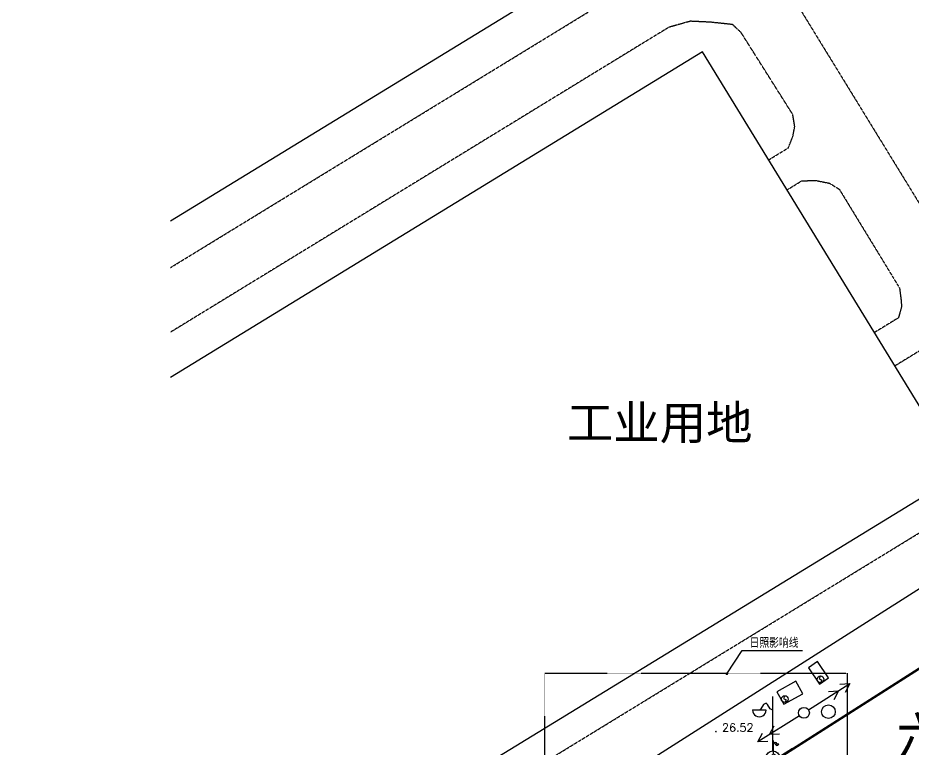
# Model space of a CAD drawing. Extents: x 1977 to 1034874806, y 3985 to 587211952.
# Drawn here: x 516523620 to 516655161, y 293477305 to 293584827 of the extents above; entities that cross this region are included whole.
import ezdxf
from ezdxf.xclip import XClip

# ---------------------------------------------------------------- set-up
doc = ezdxf.new("R2010")
doc.units = 0
doc.header["$LTSCALE"] = 10
doc.header["$MEASUREMENT"] = 0
doc.header["$XCLIPFRAME"] = 0
doc.linetypes.add('DASH', pattern=[0.35, 0.25, -0.1])
doc.linetypes.add('X-地形图$0$B1', pattern=[3, 2, -1])
for name, color, linetype in [('01-标注_符号2', 200, 'Continuous'), ('M-建筑影响线', 9, 'Continuous'), ('M-用地 地形图', 8, 'Continuous'), ('X-地形图$0$GCD', 1, 'Continuous'), ('X-地形图$0$GKSS', 4, 'Continuous'), ('X-地形图$0$JTSS', 3, 'Continuous'), ('电力', 1, 'Continuous')]:
    doc.layers.add(name, color=color, linetype=linetype)
doc.styles.add('X-地形图$0$HZ', font='simplex.shx', dxfattribs={"bigfont": 'hztxt.shx'})
doc.styles.add('台湖总图-0812$0$黑体', font='simhei.ttf')
doc.styles.add('黑体', font='simhei.ttf', dxfattribs={"width": 0.8})
doc.linetypes.add('B58', pattern='A,30,-4.5,[1,bjgcdl.shx,S=1,R=0,X=0,Y=0],-4.5', length=39)
doc.linetypes.add('X-地形图$0$B14', pattern='A,4.5,[145,symbolx.shx,S=0.5,R=0,X=0,Y=0],4.5,-0.5,[146,symbolx.shx,S=1,R=0,X=0,Y=0],-0.5', length=10)

# ---------------------------------------------------------------- blocks, each defined once
blk = doc.blocks.new('BC068')
for p, q in [((0, 1), (-0.36, 0.22)), ((-0.36, 0.22), (0.42, -0.21)), ((0.41, 0.87), (0.41, 0.87)), ((0.42, -0.21), (0, -1))]:
    blk.add_line(p, q)
blk.add_circle((0, 0), 1)
blk = doc.blocks.new('X-地形图$0$BC027')
for p, q in [((-0.49, 4), (-0.69, 3.9)), ((-0.39, 3.9), (-0.49, 4)), ((0, 0.5), (0, 4.5)), ((-0.49, 3.5), (-1.49, 3.5)), ((-0.89, 3.6), (-0.99, 3.5)), ((-0.69, 3.9), (-0.89, 3.6)), ((-0.19, 3.6), (-0.39, 3.9)), ((0, 3.5), (-0.19, 3.6))]:
    blk.add_line(p, q)
blk.add_circle((0, 0), 0.5)
blk.add_arc((-0.99, 3.5), 0.5, 179, 0)
blk = doc.blocks.new('X-地形图$0$BC117')
at = {"linetype": 'Continuous'}
blk.add_line((0.4, 0), (4, 0), dxfattribs=at)
for points in [[(2.368, 0.365), (3, 0), (2.368, -0.365)], [(3.368, 0.365), (4, 0), (3.368, -0.365)]]:
    blk.add_lwpolyline(points)
blk.add_circle((0, 0), 0.4, dxfattribs=at)
blk = doc.blocks.new('X-地形图$0$BC026')
for p, q in [((0, 0.5), (0, 4.5)), ((0, 3.5), (0.19, 3.6)), ((0.19, 3.6), (0.39, 3.9)), ((0.39, 3.9), (0.49, 4)), ((0.49, 4), (0.69, 3.9)), ((0.49, 3.5), (1.49, 3.5)), ((0.69, 3.9), (0.89, 3.6)), ((0.89, 3.6), (0.99, 3.5))]:
    blk.add_line(p, q)
blk.add_circle((0, 0), 0.5)
blk.add_arc((0.99, 3.5), 0.5, 179, 0)
blk = doc.blocks.new('X-地形图$0$BC200')
at = {"linetype": 'Continuous', "const_width": 0.25, "flags": 128}
blk.add_lwpolyline([(-0.125, 0, 1), (0.125, 0, 1)], format="xyb", close=True, dxfattribs=at)
blk = doc.blocks.new('X-地形图$0$A$C7BFD1BD2')
at = {"layer": 'X-地形图$0$GCD', "linetype": 'Continuous', "xscale": 0.4999999999999998, "yscale": 0.4999999999999998, "zscale": 0.4999999999999998, "rotation": 32.7878370276766}
blk.add_blockref('X-地形图$0$BC200', (-673.81, -270.12), dxfattribs=at)
at = {"layer": 'X-地形图$0$GCD', "linetype": 'Continuous', "style": 'X-地形图$0$HZ'}
blk.add_text('26.52', height=1.2, dxfattribs=at).set_placement((-672.91, -270.13))
blk = doc.blocks.new('dixingtu')
at = {"linetype": 'Continuous', "flags": 128}
for points in [[(516400000, 293465605), (516614247, 293596753), (516612260, 293600000)], [(516400000, 293357291), (516662194, 293517826), (516624232, 293579828), (516400000, 293442536)], [(516400000, 293328192), (516426653, 293343926), (516429182, 293345665), (516430529, 293347107), (516431721, 293348963), (516432506, 293350892), (516458061, 293366572), (516466282, 293368278), (516730313, 293536337)]]:
    blk.add_lwpolyline(points, dxfattribs=at)
at = {"linetype": 'X-地形图$0$B1', "flags": 128}
for points in [[(516436798, 293481239), (516615214, 293590455), (516617200, 293592721), (516617925, 293595616), (516618235, 293598305), (516618080, 293600000)], [(516630022, 293600000), (516681062, 293516823)], [(516633950, 293563956), (516636829, 293565719), (516637496, 293567405), (516637775, 293568868), (516637480, 293570625), (516629896, 293582660), (516628641, 293583844), (516625363, 293584193), (516622434, 293584332), (516619255, 293583434), (516400000, 293449191)], [(516636648, 293559550), (516638808, 293560872), (516640850, 293560921), (516642895, 293560512), (516644314, 293559631), (516653171, 293545097), (516653382, 293543441), (516653464, 293542375), (516653010, 293540723), (516649493, 293538569)], [(516400000, 293352317), (516663208, 293513471), (516665666, 293516203), (516666530, 293517956), (516666623, 293520026), (516666473, 293521669), (516666031, 293523955), (516659716, 293534313), (516658840, 293535037), (516657814, 293535529), (516656095, 293535854), (516652503, 293533655)]]:
    blk.add_lwpolyline(points, dxfattribs=at)
at = {"linetype": 'X-地形图$0$B14', "flags": 128}
blk.add_lwpolyline([(516725576, 293551723), (516728636, 293547192), (516661095, 293504076), (516590032, 293458805)], dxfattribs=at)
at = {"linetype": 'Continuous'}
blk.add_circle((516642725, 293482804), 1000, dxfattribs=at)
at = {"layer": 'X-地形图$0$JTSS', "linetype": 'Continuous', "flags": 128}
for points in [[(516637429, 293477384), (516731613, 293537366)], [(516637429, 293477384), (516527682, 293407606)]]:
    blk.add_lwpolyline(points, dxfattribs=at)
at = {"linetype": 'Continuous'}
for name, p, xscale, yscale, zscale in [('X-地形图$0$A$C7BFD1BD2', (517300000, 293750000), 1000, 1000, 1000), ('X-地形图$0$BC027', (516634552, 293476048), 2000, 2000, 2000)]:
    blk.add_blockref(name, p, dxfattribs=dict(at, xscale=xscale, yscale=yscale, zscale=zscale))
for xscale, yscale, zscale, rotation in [(2000.000000012513, 2000.000000012513, 2000.000000012513, 32.51830940818203), (2000.000000015089, 2000.000000015089, 2000.000000015089, 212.2742743956819)]:
    blk.add_blockref('X-地形图$0$BC117', (516639123, 293482638), dxfattribs=dict(at, xscale=xscale, yscale=yscale, zscale=zscale, rotation=rotation))
at = {"layer": 'X-地形图$0$GKSS', "linetype": 'Continuous', "xscale": 500, "yscale": 500, "zscale": 500}
blk.add_blockref('X-地形图$0$BC026', (516634665, 293476340), dxfattribs=at)
at = {"linetype": 'Continuous', "style": 'X-地形图$0$HZ'}
blk.add_text('六', height=6500, dxfattribs=at).set_placement((516652777, 293475653))

msp = doc.modelspace()

# ---------------------------------------------------------------- linework, layer by layer
at = {"layer": '01-标注_符号2'}
for p, q in [((516627791.551, 293488392.366), (516630035.713, 293491795.203)), ((516627791.618, 293488392.26), (516630035.78, 293491795.097)), ((516630035.713, 293491795.203), (516638892.916, 293491795.203)), ((516630035.78, 293491795.097), (516638892.984, 293491795.097))]:
    msp.add_line(p, q, dxfattribs=at)
at = {"layer": '01-标注_符号2', "const_width": 200}
for points in [[(516627736.496, 293488308.886, 1), (516627846.606, 293488475.847, 1)], [(516627736.563, 293488308.78, 1), (516627846.673, 293488475.74, 1)]]:
    msp.add_lwpolyline(points, format="xyb", close=True, dxfattribs=at)
at = {"layer": 'M-建筑影响线', "linetype": 'DASH', "ltscale": 2}
msp.add_lwpolyline([(516601069.008, 293392603.576), (516601069.008, 293488483.576), (516645469.008, 293488483.576), (516645469.008, 293387803.576)], dxfattribs=at)
at = {"layer": '电力', "linetype": 'B58'}
for points in [[(516641431.814, 293486870.334), (516642747.577, 293487780.702), (516641097.535, 293490165.521), (516639781.772, 293489255.153)], [(516635138.446, 293485729.08), (516636154.881, 293483891.456), (516638955.069, 293485440.31), (516637938.634, 293487277.933)]]:
    msp.add_lwpolyline(points, close=True, dxfattribs=at)

# ---------------------------------------------------------------- block references
at = {"layer": 'M-用地 地形图'}
ref = msp.add_blockref('dixingtu', (0.068, -0.106), dxfattribs=at)
XClip(ref).set_block_clipping_path([(516546032.4072857499, 293199999.9999999404), (517191244.7300934196, 293692600.7206964493)])
at = {"layer": '电力', "linetype": 'B58', "xscale": 500, "yscale": 500, "zscale": 500}
for p in [(516641558.5, 293487566), (516636302, 293484658.5)]:
    msp.add_blockref('BC068', p, dxfattribs=at)

# ---------------------------------------------------------------- texts
at = {"layer": '01-标注_符号2', "color": 7, "style": '黑体', "width": 0.8}
for p in [(516631149.351, 293492342.355), (516631149.418, 293492342.249)]:
    msp.add_text('日照影响线', height=1314.346, dxfattribs=at).set_placement(p)
at = {"layer": 'M-用地 地形图', "color": 7, "ltscale": 10, "style": '台湖总图-0812$0$黑体'}
msp.add_text('工业用地', height=5000, dxfattribs=at).set_placement((516604282.198, 293522821.937))

doc.saveas('drawing.dxf')
